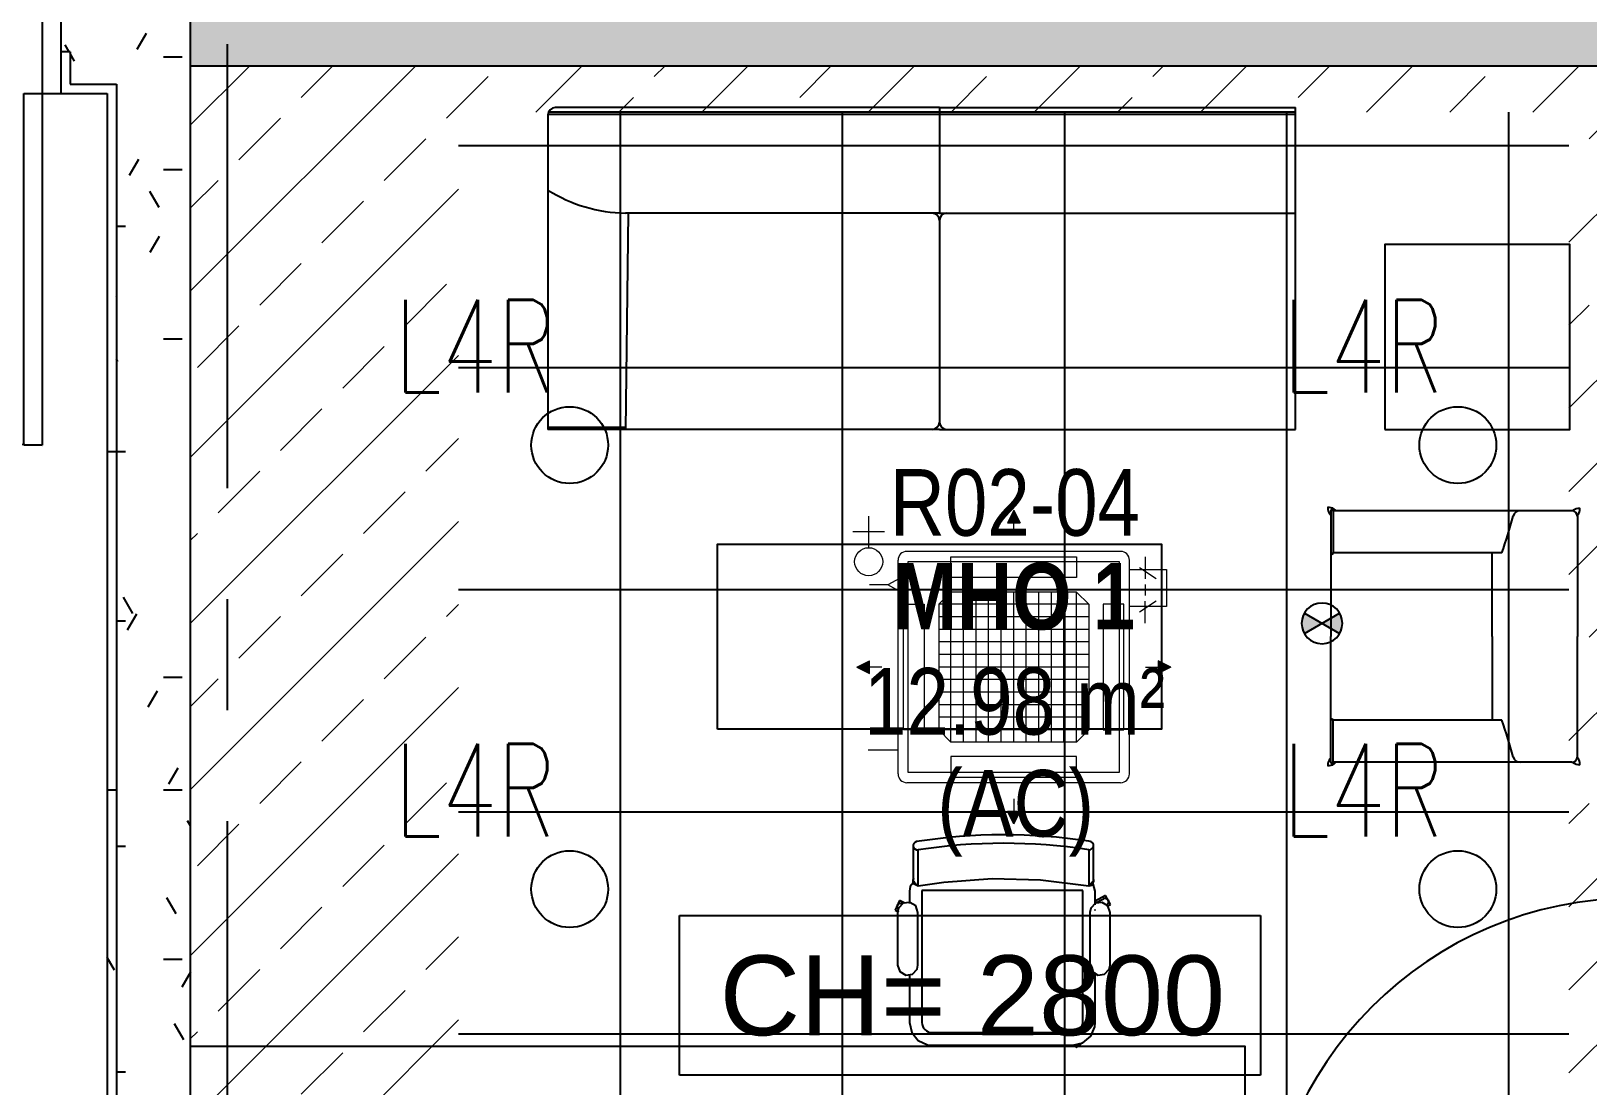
# Model space of a CAD drawing. Header units: millimetres. Extents: x -92759 to 184353, y -15225 to 86714.
# Drawn here: x 54571 to 58777, y 23384 to 26235 of the extents above; entities that cross this region are included whole.
import ezdxf

# ---------------------------------------------------------------- set-up
doc = ezdxf.new("R2010")
doc.units = ezdxf.units.MM
doc.linetypes.add('IDA - Grid Line', pattern=[2100, 1200, -300, 300, -300])
for name, color, linetype in [('0-1', 9, 'Continuous'), ('0-Motion Sensor', 1, 'Continuous'), ('A-_DOOR----_E', 8, 'Continuous'), ('A-_FURT----_E-1', 8, 'Continuous'), ('A-_ROOMNAME_A', 8, 'Continuous'), ('A-_WALL----_E', 8, 'Continuous'), ('A-_WALL----_H', 8, 'Continuous'), ('A-_WALL----_H-1', 9, 'Continuous'), ('A-_WALLPRTN_E', 8, 'Continuous'), ('A-PATT-CONC', 8, 'Continuous'), ('E-_LIGT----_E-', 3, 'Continuous'), ('E-legend', 1, 'Continuous'), ('HF Text', 7, 'Continuous'), ('M-_SANIFIXR_E', 9, 'Continuous'), ('M-ACMV_FCU', 5, 'Continuous'), ('PDF_M-_ACON----_E-N', 7, 'Continuous')]:
    doc.layers.add(name, color=color, linetype=linetype)
for name, color, linetype, lineweight in [('A--', 134, '500-1-RP', 25), ('HFI 9MM FPB', 94, 'Continuous', 5), ('M-ACMV_CDP', 190, 'DRAIN_PIPE', 25), ('M-ACMV_FCU-1', 86, 'Continuous', 9), ('M-ACMV_FCU-2', 86, 'Continuous', 9), ('M-ACMV_PWR', 1, 'REFRIGERANT', 25), ('M-ACMV_REF_PIPE', 134, '500-1-RP', 25), ('M-ACMV_VCD', 7, 'Continuous', 25)]:
    doc.layers.add(name, color=color, linetype=linetype, lineweight=lineweight)
doc.layers.add('S-_ANOTGRID_E-1', color=9, linetype='IDA - Grid Line', true_color=0x808080)
doc.styles.add('Arial Narrow_2', font='ARIALN.TTF', dxfattribs={"height": 225})
doc.styles.add('Arial Narrow_B_1', font='ARIALNB.TTF', dxfattribs={"height": 300})
doc.styles.add('Arial_4', font='arial.ttf', dxfattribs={"height": 1.8})
doc.styles.add('Simplex', font='simplex_.ttf', dxfattribs={"width": 0.7, "height": 450})
doc.styles.get("Standard").update_dxf_attribs({"font": 'arial.ttf'})
doc.linetypes.add('500-1-RP', pattern='A,0.75,-0.5,0.75,-0.5,0.75,-0.5,0.75,-1.7,["RP",Standard,S=1,R=0,X=-1,Y=-0.5],-1.7', length=7.9)
doc.linetypes.add('DRAIN_PIPE', pattern='A,0.5,-0.2,["D",Standard,S=0.1,R=0,X=-0.1,Y=-0.05],-0.25', length=0.95)
doc.linetypes.add('REFRIGERANT', pattern='A,15,-5.08,["R",Standard,S=2.54,R=0,X=-2.54,Y=-1.27],-5.08', length=25.16)
pattern_1 = [(0, (-11670.95, 40338.29), (609.6, 152.4), [50.292, -406.908, 50.292, -406.908, -2438.4]), (0, (-11670.95, 40338.29), (609.6, 152.4), [-914.4, 50.292, -864.108, 50.292, -406.908, -1066.8]), (0, (-11670.95, 40338.29), (609.6, 152.4), [-2286, 50.292, -254.508, 50.292, -711.708]), (120, (-11442.35, 40414.49), (-436.78227, 451.7291), [50.292, -406.908, 50.292, -406.908, -2438.4]), (120, (-11442.35, 40414.49), (-436.78227, 451.7291), [-914.4, 50.292, -864.108, 50.292, -406.908, -1066.8]), (120, (-11442.35, 40414.49), (-436.78227, 451.7291), [-2286, 50.292, -254.508, 50.292, -711.708]), (240, (-11366.15, 40719.29), (-172.81773, -604.1291), [50.292, -406.908, 50.292, -406.908, -2438.4]), (240, (-11366.15, 40719.29), (-172.81773, -604.1291), [-914.4, 50.292, -864.108, 50.292, -406.908, -1066.8]), (240, (-11366.15, 40719.29), (-172.81773, -604.1291), [-2286, 50.292, -254.508, 50.292, -711.708])]

# ---------------------------------------------------------------- blocks, each defined once
blk = doc.blocks.new('IDA - F - Double - Swing - 2000L X 2200H - MD-01-10522684-BLK8_RHH_2ND STOREY PLAN')
at = {"layer": 'A-_DOOR----_E'}
for p, q in [((-950, 1062.5), (-900, 1062.5)), ((-950, 112.5), (-950, 1062.5)), ((-900, 1062.5), (-900, 112.5)), ((950, 1062.5), (900, 1062.5)), ((900, 1062.5), (900, 112.5)), ((950, 112.5), (950, 1062.5)), ((-950, 112.5), (-1000, 112.5)), ((-900, 112.5), (-950, 112.5)), ((-950, -112.5), (-950, 112.5)), ((900, 112.5), (950, 112.5)), ((1000, 112.5), (950, 112.5)), ((950, 112.5), (950, -112.5)), ((-1000, -112.5), (-950, -112.5)), ((950, -112.5), (1000, -112.5))]:
    blk.add_line(p, q, dxfattribs=at)
for centre, start, end in [((-950, 112.5), 360, 90), ((-950, 112.5), 0, 90), ((950, 112.5), 90, 180), ((950, 112.5), 90, 180)]:
    blk.add_arc(centre, 950, start, end, dxfattribs=at)
blk = doc.blocks.new('IDA - F - Single - Swing1 - 1100L X 2200H -TD-03-10510367-BLK8_RHH_2ND STOREY PLAN')
at = {"layer": 'A-_DOOR----_E'}
for p, q in [((500, 1075), (450, 1075)), ((450, 1075), (450, 75)), ((500, 75), (500, 1075)), ((-500, 75), (-550, 75)), ((-500, -75), (-500, 75)), ((450, 75), (500, 75)), ((550, 75), (500, 75)), ((500, 75), (500, -75)), ((-550, -75), (-500, -75)), ((500, -75), (550, -75))]:
    blk.add_line(p, q, dxfattribs=at)
blk.add_arc((500, 75), 1000, 90, 180, dxfattribs=at)
blk = doc.blocks.new('Chair_ Swivel_ High Back1 - 600x600-5528244-TD_OP_1ST STY PLAN Copy 2')
at = {"layer": '0-1'}
for p, q in [((-195.8, 250.3), (-211, 237.2)), ((-206.5, 240.9), (-208.1, 239.1)), ((-208.1, 239.1), (-206.5, 240.9)), ((-188.7, 242), (-195.8, 250.3)), ((-195.3, 249.7), (-195.8, 250.3)), ((194.9, 243.8), (-186.1, 243.8)), ((-246.8, 183.1), (-246.8, 51.7)), ((-212.8, 183.1), (-212.8, -173.9)), ((-212.8, 183.1), (-212.8, -172.5)), ((194.9, 209.8), (-186.1, 209.8)), ((194.9, 209.8), (-186.1, 209.8)), ((221.7, -173.9), (221.7, 183.1)), ((221.7, -172.5), (221.7, 183.1)), ((255.6, 52), (255.6, 183.1)), ((-246.8, 50), (-246.8, 47.1)), ((-287, 27.4), (-287, -115)), ((-231.9, -115), (-231.9, 27.4)), ((232.4, 27.4), (232.4, -115)), ((287.4, -115), (287.4, 27.4)), ((-246.8, -120.4), (-246.8, -122.8)), ((281.9, -146.8), (293.8, -121.3)), ((293.8, -121.3), (284.2, -116.8)), ((293.8, -121.3), (293.1, -120.9)), ((-278.2, -130.4), (-288.1, -135.8)), ((-287.4, -135.4), (-288.1, -135.8)), ((-288.1, -135.8), (-274.7, -160.6)), ((-274.7, -160.6), (-246.6, -145.4)), ((-274.7, -160.6), (-274.1, -160.2)), ((-246.7, -139.9), (-268.9, -151.9)), ((-246.8, -135.6), (-246.8, -172.5)), ((255.6, -172.5), (255.6, -138.7)), ((267.5, -140.1), (281.9, -146.8)), ((272, -136.9), (275.5, -138.5)), ((281.2, -146.5), (281.9, -146.8)), ((284.7, -137.4), (282.6, -138.6)), ((287.7, -133.8), (286.5, -135.8)), ((288.5, -131.6), (287.7, -133.8)), ((-242.2, -203.9), (-242.2, -198.8)), ((-229.3, -284), (-229.3, -186)), ((-212.8, -173.9), (221.7, -173.9)), ((-211.5, -173.9), (220.3, -173.9)), ((232.3, -185.5), (232.3, -283.6)), ((245.2, -198.4), (245.2, -203.5))]:
    blk.add_line(p, q, dxfattribs=at)
at = {"layer": '0-1', "flags": 128}
for points in [[(-186.1, 243.8), (-213, 237.5), (-234.3, 220), (-245.6, 194.8), (-246.8, 183.1)], [(-196.8, 242.5), (-198.8, 243), (-200.8, 243.1), (-202.9, 242.8), (-204.8, 242), (-206.5, 240.9)], [(-206.5, 240.9), (-204.5, 242.2), (-202.2, 242.9), (-199.8, 243.1)], [(255.6, 183.1), (249.3, 210), (231.8, 231.3), (206.7, 242.6), (194.9, 243.8)], [(-231.9, 27.4), (-238, 44.7), (-253.7, 54.3), (-271.9, 51.9), (-284.6, 38.6), (-287, 27.4)], [(287.4, 27.4), (281.2, 44.7), (265.6, 54.3), (247.4, 51.9), (234.8, 38.5), (232.4, 27.4)], [(-287, -115), (-280.8, -132.4), (-265.1, -142), (-246.9, -139.6), (-234.3, -126.2), (-231.9, -115)], [(232.4, -115), (238.6, -132.4), (254.2, -141.9), (272.4, -139.5), (285, -126.2), (287.4, -115)], [(287.7, -133.8), (288.5, -131.6), (288.6, -129.2), (288.2, -127), (287.3, -124.8), (285.8, -123)], [(-278.3, -135.5), (-280, -137.1), (-281.4, -139), (-282.2, -141.1), (-282.5, -143.4), (-282.2, -145.7), (-281.3, -147.9)], [(-281.3, -147.9), (-282.2, -145.7), (-282.5, -143.4)], [(-275.9, -152.4), (-278.1, -151.4), (-279.9, -149.9), (-281.3, -147.9)], [(-281.3, -147.9), (-280.2, -149.6), (-278.7, -151), (-276.9, -152), (-274.9, -152.7), (-272.9, -152.9), (-270.8, -152.6), (-268.9, -151.9)], [(275.5, -138.5), (277.5, -139.1), (279.6, -139.2), (281.6, -138.9), (283.5, -138.2), (285.3, -137), (286.7, -135.5), (287.7, -133.8)], [(-246.8, -172.5), (-240.6, -192.5), (-235.3, -196.7)], [(-242.2, -198.8), (-236.3, -188), (-229.3, -185.9)], [(-242.2, -198.8), (-242.2, -205.2), (-242.2, -224.2), (-242.2, -255.7), (-242.2, -295.6)], [(-229.3, -185.9), (-99.1, -201.9), (32, -205.2), (162.8, -195.8), (232.3, -185.5)], [(232.3, -185.5), (243.1, -191.4), (245.2, -198.4)], [(241.8, -199.7), (253.2, -185.2), (255.6, -172.5)], [(245.2, -295.2), (245.2, -252.6), (245.2, -222), (245.2, -203.9), (245.2, -198.4)]]:
    blk.add_lwpolyline(points, dxfattribs=at)
at = {"layer": '0-1'}
for centre, radius, start, end in [((-200.3, 233.7), 9.47, 130.6127, 145.6127), ((-200.3, 233.7), 9.47, 130.6127, 145.6127), ((-200.3, 233.7), 9.47, 85.6127, 130.6127), ((-200.3, 233.7), 9.47, 115.6127, 130.6127), ((-186.1, 183.1), 26.7, 90, 180), ((-186.1, 183.1), 26.7, 90, 180), ((194.9, 183.1), 26.7, 360, 90), ((194.9, 183.1), 26.7, 360, 90), ((-273, -143.4), 9.47, 163.3873, 208.3873), ((-273, -143.4), 9.47, 193.3873, 208.3873), ((-273, -143.4), 9.47, 208.3873, 253.3873), ((-273, -143.4), 9.47, 208.3873, 223.3873), ((279.2, -129.8), 9.47, 290, 335), ((279.2, -129.8), 9.47, 320, 335), ((279.2, -129.8), 9.47, 335, 20), ((279.2, -129.8), 9.47, 335, 350), ((-211.5, -172.5), 1.35, 180, 270), ((220.3, -172.5), 1.35, 270, 360)]:
    blk.add_arc(centre, radius, start, end, dxfattribs=at)
for centre, major_axis, ratio, start_param, end_param in [((-229.3, -203.9), (12.9, 0), 0.99468, 1.872301, 3.403392), ((232.3, -203.5), (12.9, 0), 0.99468, 1.31634, 1.570796), ((232.3, -203.5), (12.9, 0), 0.99468, 6.072785, 7.345068), ((-229.3, -295.6), (-12.9, 0), 0.899459, 4.712389, 7.853982), ((0.2, 911.2), (1348.5, 0), 0.899459, 4.541367, 4.885303), ((232.3, -295.2), (12.9, 0), 0.899459, 5.054959, 7.853982), ((0.2, 911.2), (1373.9, 0), 0.899459, 4.544559, 4.885273)]:
    blk.add_ellipse(centre, major_axis=major_axis, ratio=ratio, start_param=start_param, end_param=end_param, dxfattribs=at)
blk = doc.blocks.new('sofa')
at = {"color": 8, "ltscale": 60}
for p, q in [((-311929, -140733.4), (-311929, -141583.4)), ((-309909, -140732.2), (-311928.9, -140732.2)), ((-309909, -140725.9), (-311927.5, -140725.9)), ((-310871.1, -140713.4), (-311909, -140713.4)), ((-310871.1, -140713.4), (-309909, -140713.4)), ((-310871.1, -140713.4), (-310871.1, -140998.6)), ((-310871.1, -140713.4), (-310871.1, -140998.6)), ((-309909, -141583.4), (-309909, -140713.4)), ((-311712, -140998.6), (-311719.6, -141583.4)), ((-310871.1, -140998.6), (-311719.6, -140998.6)), ((-310871.1, -140998.6), (-309909, -140998.6)), ((-310871.1, -141018.6), (-310871.1, -141563.4)), ((-310871.1, -141018.6), (-310871.1, -141563.4)), ((-311719.6, -141578.4), (-311929, -141578.4)), ((-310871.1, -141583.4), (-311929, -141583.4)), ((-310871.1, -141583.4), (-309909, -141583.4))]:
    blk.add_line(p, q, dxfattribs=at)
for centre, radius, start, end in [((-311909, -140733.4), 20, 90, 180), ((-311712.9, -140592.8), 405.9, 237.8397, 269.0592), ((-310891.1, -141018.6), 20, 0, 90), ((-310891.1, -141018.6), 20, 0, 90), ((-310851.1, -141018.6), 20, 90, 180), ((-310851.1, -141018.6), 20, 90, 180), ((-310891.1, -141563.4), 20, 270, 0), ((-310891.1, -141563.4), 20, 270, 0), ((-310851.1, -141563.4), 20, 180, 270), ((-310851.1, -141563.4), 20, 180, 270)]:
    blk.add_arc(centre, radius, start, end, dxfattribs=at)
blk = doc.blocks.new('armchair')
at = {"color": 8, "ltscale": 60}
for p, q in [((-313343.1, -137583.3), (-313018.1, -137583.3)), ((-312693.1, -137583.3), (-313018.1, -137583.3)), ((-313358.1, -137598.3), (-313358.1, -138243.3)), ((-312678.1, -137598.3), (-312678.1, -138243.3)), ((-313244.1, -137787.4), (-313244.1, -138243.3)), ((-312792.1, -137787.4), (-312792.1, -138243.3)), ((-313018.1, -137813.8), (-313244.1, -137813.8)), ((-313018.1, -137813.8), (-312792.1, -137813.8)), ((-313358.1, -138243.3), (-313244.1, -138243.3)), ((-313358.1, -138249.3), (-313018.1, -138249.3)), ((-312678.1, -138249.3), (-313018.1, -138249.3)), ((-312678.1, -138243.3), (-312792.1, -138243.3))]:
    blk.add_line(p, q, dxfattribs=at)
for centre, radius, start, end in [((-313363.9, -137577.3), 0.52, 92.0589, 177.9411), ((-313336.8, -137578.3), 27.7, 177.9411, 215.4541), ((-313363, -137604.5), 27.7, 54.5458, 92.0589), ((-313352.1, -137589.2), 8.92, 215.4541, 229.2061), ((-313343.1, -137598.3), 15, 90, 180), ((-313352.1, -137589.2), 8.92, 39.7668, 54.5458), ((-312693.1, -137598.3), 15, 0, 90), ((-312684.1, -137589.2), 8.92, 125.4542, 140.2332), ((-312673.2, -137604.5), 27.7, 87.9411, 125.4542), ((-312684.1, -137589.2), 8.92, 310.7939, 324.5459), ((-312699.4, -137578.3), 27.7, 324.5459, 2.0589), ((-312672.3, -137577.3), 0.52, 2.0589, 87.9411), ((-313338.1, -137737.9), 20, 180, 255.06), ((-313613.3, -138822.3), 1098.8, 70.3667, 75.7733), ((-312422.9, -138822.3), 1098.8, 104.2267, 109.6333), ((-312698.1, -137737.9), 20, 284.94, 0), ((-313339.6, -138256.1), 27.7, 145.0459, 182.5589), ((-313366.7, -138257.4), 0.52, 182.5589, 268.4411), ((-313366, -138230.2), 27.7, 268.4411, 305.9542), ((-313355, -138245.4), 8.92, 110.5099, 145.0459), ((-313358.1, -138246.3), 3, 90, 270), ((-313355, -138245.4), 8.92, 305.9542, 333.8442), ((-313244.1, -138246.3), 3, 270, 90), ((-312792.1, -138246.3), 3, 90, 270), ((-312681.2, -138245.4), 8.92, 206.1558, 234.0458), ((-312670.2, -138230.2), 27.7, 234.0458, 271.5589), ((-312681.2, -138245.4), 8.92, 34.9541, 69.4901), ((-312678.1, -138246.3), 3, 270, 90), ((-312696.6, -138256.1), 27.7, 357.4411, 34.9541), ((-312669.5, -138257.4), 0.52, 271.5589, 357.4411)]:
    blk.add_arc(centre, radius, start, end, dxfattribs=at)
blk = doc.blocks.new('1599_FURN_RHH_BLK8 _NEW__2ND STY_dwg-10261561-BLK8_RHH_2ND STOREY PLAN')
at = {"layer": '0-1'}
blk.add_lwpolyline([(-32072.3, -54182.9), (-31572.3, -54182.9), (-31572.3, -53682.9), (-32072.3, -53682.9)], close=True, dxfattribs=at)
for points in [[(-33875.7, -54992.5), (-33875.7, -54492.5), (-32675.7, -54492.5), (-32675.7, -54992.5), (-33875.7, -54992.5)], [(-32449.8, -56450.1), (-32449.8, -55850.1), (-35299.8, -55850.1)]]:
    blk.add_lwpolyline(points, dxfattribs=at)
blk.add_blockref('sofa', (277595.4, 87400.5), dxfattribs=at)
at = {"layer": '0-1', "rotation": 270}
blk.add_blockref('armchair', (106031.5, -367760.6), dxfattribs=at)
at = {"layer": 'A-_FURT----_E-1', "rotation": 180}
blk.add_blockref('Chair_ Swivel_ High Back1 - 600x600-5528244-TD_OP_1ST STY PLAN Copy 2', (-33101.3, -55603), dxfattribs=at)
blk = doc.blocks.new('A$C3019c3af')
at = {"layer": 'A-_WALL----_H'}
h = blk.add_hatch(dxfattribs=at)
h.set_pattern_fill('FP_11', color=256, style=0, pattern_type=2)
h.set_pattern_definition([(0, (-11670.95, 40338.3), (1219.2, 304.8), [50.292, -864.108, 50.292, -864.108, -4876.8]), (0, (-11670.95, 40338.3), (1219.2, 304.8), [-1828.8, 50.292, -1778.508, 50.292, -864.108, -2133.6]), (0, (-11670.95, 40338.3), (1219.2, 304.8), [-4572, 50.292, -559.308, 50.292, -1473.708]), (120, (-11213.75, 40490.7), (-873.5645, 903.4582), [50.292, -864.108, 50.292, -864.108, -4876.8]), (120, (-11213.75, 40490.7), (-873.5645, 903.4582), [-1828.8, 50.292, -1778.508, 50.292, -864.108, -2133.6]), (120, (-11213.75, 40490.7), (-873.5645, 903.4582), [-4572, 50.292, -559.308, 50.292, -1473.708]), (240, (-11061.35, 41100.3), (-345.6355, -1208.2582), [50.292, -864.108, 50.292, -864.108, -4876.8]), (240, (-11061.35, 41100.3), (-345.6355, -1208.2582), [-1828.8, 50.292, -1778.508, 50.292, -864.108, -2133.6]), (240, (-11061.35, 41100.3), (-345.6355, -1208.2582), [-4572, 50.292, -559.308, 50.292, -1473.708])])
h.paths.add_polyline_path([(-27900, -19025), (-27900, -13175), (-27812.5, -13175), (-27812.5, -13150), (-27925, -13150), (-27925, -19025)])
h.paths.add_polyline_path([(-27900, -10920), (-27900, -6675), (-27925, -6675), (-27925, -10920)])
at = {"layer": 'A-_WALL----_H-1'}
h = blk.add_hatch(dxfattribs=at)
h.set_pattern_fill('FP_8', color=256, style=0, pattern_type=2)
h.set_pattern_definition(pattern_1)
h.paths.add_polyline_path([(-27700, -6650), (-27700, -6450), (-28050, -6450), (-28050, -6562.5), (-28025, -6562.5), (-28025, -6650), (-27900, -6650)])
h.paths.add_polyline_path([(-30075, -6650), (-30075, -6562.5), (-30050, -6562.5), (-30050, -6450), (-30400, -6450), (-30400, -6650)])
h = blk.add_hatch(dxfattribs=at)
h.set_pattern_fill('FP_8', color=256, style=0, pattern_type=2)
h.set_pattern_definition(pattern_1)
h.paths.add_polyline_path([(-10507.7, -6600), (-7650, -6600), (-7650, -6450), (-27700, -6450), (-27700, -6600), (-15350, -6600)])
h = blk.add_hatch(dxfattribs=at)
h.set_pattern_fill('FP_8', color=256, style=0, pattern_type=2)
h.set_pattern_definition(pattern_1)
h.paths.add_polyline_path([(-27812.5, -18825), (-27700, -18825), (-27700, -18750), (-27900, -18750), (-27900, -18825)])
h.paths.add_polyline_path([(-27900, -18150), (-27700, -18150), (-27700, -13150), (-27812.5, -13150), (-27812.5, -13175), (-27900, -13175), (-27900, -17876.8)])
h.paths.add_polyline_path([(-27700, -10920), (-27700, -10000), (-27900, -10000), (-27900, -10920)])
h.paths.add_polyline_path([(-27900, -9400), (-27700, -9400), (-27700, -6650), (-27900, -6650), (-27900, -9118.1)])
at = {"layer": 'A-_WALL----_E'}
for p, q in [((-28050, -6450), (-28050, -6675)), ((-27700, -9400), (-27700, -6450)), ((-28025, -6562.5), (-28050, -6562.5)), ((-28025, -6562.5), (-28025, -6650)), ((-28050, -6675), (-27925, -6675)), ((-28025, -6650), (-27900, -6650)), ((-27925, -6675), (-27925, -10920)), ((-27900, -6650), (-27900, -10920))]:
    blk.add_line(p, q, dxfattribs=at)
at = {"layer": 'A-_WALLPRTN_E'}
blk.add_line((-27700, -6600), (-23650, -6600), dxfattribs=at)
at = {"layer": 'S-_ANOTGRID_E-1'}
blk.add_line((-27600, -20341.4), (-27600, 52351.8), dxfattribs=at)
at = {"layer": 'A-_DOOR----_E', "rotation": 180}
blk.add_blockref('IDA - F - Double - Swing - 2000L X 2200H - MD-01-10522684-BLK8_RHH_2ND STOREY PLAN', (-29050, -6562.5), dxfattribs=at)
at = {"layer": 'A-_DOOR----_E'}
blk.add_blockref('IDA - F - Single - Swing1 - 1100L X 2200H -TD-03-10510367-BLK8_RHH_2ND STOREY PLAN', (-24300, -9925), dxfattribs=at)
at = {"layer": 'M-_SANIFIXR_E'}
blk.add_blockref('1599_FURN_RHH_BLK8 _NEW__2ND STY_dwg-10261561-BLK8_RHH_2ND STOREY PLAN', (7599.8, 46600.1), dxfattribs=at)
at = {"layer": 'A-_ROOMNAME_A', "char_height": 180, "attachment_point": 1}
for s, insert, width, style in [('R02-04', (-25809.9, -7690), 853.797, 'Arial Narrow_2'), ('MHO 1', (-25800.1, -7943.4), 829.747, 'Arial Narrow_B_1'), ('12.98 m²', (-25879.6, -8227.5), 1022.152, 'Arial Narrow_2'), ('(AC)', (-25681.6, -8503.1), 541.139, 'Arial Narrow_2')]:
    blk.add_mtext(s, dxfattribs=dict(at, insert=insert, width=width, style=style))
blk = doc.blocks.new('RCP_B8L2')
at = {"layer": 'A-PATT-CONC'}
h = blk.add_hatch(dxfattribs=at)
h.set_pattern_fill('ANSI37', color=256, scale=189, angle=45)
h.set_pattern_definition([(90, (-393893.07, -194302.3), (-600.075, 0), []), (180, (-393893.07, -194302.3), (-6e-14, -600.075), [])])
h.paths.add_polyline_path([(-396893.1, -194302.3), (-393893.1, -194302.3), (-393893.1, -197302.3), (-396893.1, -197302.3)])
at = {"layer": 'HFI 9MM FPB'}
h = blk.add_hatch(dxfattribs=at)
h.set_pattern_fill('ANSI33', color=256, scale=50)
h.set_pattern_definition([(45, (-381589.02, -647239), (-224.5064, 224.5064), []), (45, (-381364.5, -647239), (-224.5064, 224.5064), [158.75, -79.375])])
h.paths.add_polyline_path([(-397618.1, -194177.3), (-393568.1, -194177.3), (-393568.1, -197427.3), (-397218.1, -197427.3), (-397218.1, -196977.3), (-397618.1, -196977.3)])
h.paths.add_polyline_path([(-396893.1, -194302.3), (-393893.1, -194302.3), (-393893.1, -197302.3), (-396893.1, -197302.3)], flags=16)
at = {"layer": 'HF Text', "insert": (-396188, -196581.5), "char_height": 215.85, "width": 1353.585, "attachment_point": 1, "style": 'Arial_4', "bg_fill": 16, "box_fill_scale": 1.5, "bg_fill_color": 256, "bg_fill_transparency": 0}
blk.add_mtext('CH= 2800', dxfattribs=at)
blk = doc.blocks.new('A$C020d881d')
at = {"layer": 'E-legend', "lineweight": 25}
blk.add_circle((818.7, 172), 103.8, dxfattribs=at)
at = {"layer": 'E-legend', "lineweight": 25, "style": 'Simplex', "width": 0.7}
blk.add_text('L4R', height=250, dxfattribs=at).set_placement((345.2, 314.3))
blk = doc.blocks.new('Motion Sensor')
at = {"layer": 'E-legend', "lineweight": 25}
h = blk.add_hatch(color=256, dxfattribs=at)
h.dxf.hatch_style = 1
h.paths.add_polyline_path([(10021, -17121.6), (9973.3, -17094.1, 0.131652), (9965.9, -17121.6, 0.131652), (9973.3, -17149.1)])
h = blk.add_hatch(color=256, dxfattribs=at)
h.dxf.hatch_style = 1
h.paths.add_polyline_path([(10068.6, -17094.1), (10021, -17121.6), (10068.6, -17149.1, 0.131652), (10076, -17121.6, 0.131652)])
for p, q in [((9973.3, -17094.1), (10068.6, -17149.1)), ((9973.3, -17149.1), (10068.6, -17094.1))]:
    blk.add_line(p, q, dxfattribs=at)
blk.add_circle((10021, -17121.6), 55, dxfattribs=at)
blk = doc.blocks.new('EL_B8_L2_R4')
at = {"layer": '0-Motion Sensor', "xscale": -1, "rotation": 180}
blk.add_blockref('Motion Sensor', (-42263.1, -71828.4), dxfattribs=at)
at = {"layer": 'E-_LIGT----_E-', "ltscale": 0.5}
for p in [(-35093.7, -54397), (-32693.7, -54397), (-35093.7, -55597), (-32693.7, -55597)]:
    blk.add_blockref('A$C020d881d', p, dxfattribs=at)
blk = doc.blocks.new('A$C7208cd76')
at = {"layer": 'M-ACMV_FCU', "lineweight": 5}
h = blk.add_hatch(color=256, dxfattribs=at)
h.dxf.hatch_style = 1
h.paths.add_polyline_path([(0, 424.1), (-17, 390.2), (17, 390.2)])
h = blk.add_hatch(color=256, dxfattribs=at)
h.dxf.hatch_style = 1
h.paths.add_polyline_path([(-424.1, 0), (-390.2, -17), (-390.2, 17)])
h = blk.add_hatch(color=256, dxfattribs=at)
h.dxf.hatch_style = 1
h.paths.add_polyline_path([(424.1, 0), (390.2, 17), (390.2, -17)])
h = blk.add_hatch(color=256, dxfattribs=at)
h.dxf.hatch_style = 1
h.paths.add_polyline_path([(0, -424.1), (17, -390.2), (-17, -390.2)])
for p, q in [((0, 424.1), (-17, 390.2)), ((0, 424.1), (17, 390.2)), ((-17, 390.2), (17, 390.2)), ((0, 356.2), (0, 390.2)), ((288.8, 312.5), (-288.8, 312.5)), ((288.9, 312.6), (288.9, 312.6)), ((-312.5, 288.8), (-312.5, -288.8)), ((312.5, 288.8), (312.5, -288.8)), ((312.6, 288.9), (312.6, 288.9)), ((-202.6, 169.6), (-169.6, 202.6)), ((-202.6, 169.6), (-202.6, -169.6)), ((202.6, 169.6), (-202.6, 169.6)), ((-169.6, 202.6), (169.6, 202.6)), ((-169.6, 202.6), (-169.6, -202.6)), ((-135.7, 202.6), (-135.7, -202.6)), ((-101.8, 202.6), (-101.8, -202.6)), ((-67.9, 202.6), (-67.9, -202.6)), ((-33.9, 202.6), (-33.9, -202.6)), ((0, 202.6), (0, -202.6)), ((33.9, 202.6), (33.9, -202.6)), ((67.9, 202.6), (67.9, -202.6)), ((101.8, 202.6), (101.8, -202.6)), ((135.7, 202.6), (135.7, -202.6)), ((169.6, 202.6), (202.6, 169.6)), ((169.6, 202.6), (169.6, -202.6)), ((202.6, 169.6), (202.6, -169.6)), ((202.6, 135.7), (-202.6, 135.7)), ((202.6, 101.8), (-202.6, 101.8)), ((202.6, 67.9), (-202.6, 67.9)), ((-424.1, 0), (-390.2, 17)), ((-424.1, 0), (-390.2, -17)), ((-390.2, -17), (-390.2, 17)), ((-356.2, 0), (-390.2, 0)), ((202.6, 33.9), (-202.6, 33.9)), ((202.6, 0), (-202.6, 0)), ((356.2, 0), (390.2, 0)), ((390.2, 17), (390.2, -17)), ((424.1, 0), (390.2, 17)), ((424.1, 0), (390.2, -17)), ((202.6, -33.9), (-202.6, -33.9)), ((202.6, -67.9), (-202.6, -67.9)), ((202.6, -101.8), (-202.6, -101.8)), ((202.6, -135.7), (-202.6, -135.7)), ((-169.6, -202.6), (-202.6, -169.6)), ((202.6, -169.6), (-202.6, -169.6)), ((-169.6, -202.6), (169.6, -202.6)), ((169.6, -202.6), (202.6, -169.6)), ((288.8, -312.5), (-288.8, -312.5)), ((0, -356.2), (0, -390.2)), ((17, -390.2), (-17, -390.2)), ((0, -424.1), (-17, -390.2)), ((0, -424.1), (17, -390.2))]:
    blk.add_line(p, q, dxfattribs=at)
for points in [[(-169.6, 241.6), (169.6, 241.6), (169.6, 297.9), (-169.6, 297.9)], [(285, 285), (285, -285), (-285, -285), (-285, 285)], [(-241.6, 169.6), (-241.6, -169.6), (-297.9, -169.6), (-297.9, 169.6)], [(241.6, 169.6), (241.6, -169.6), (297.9, -169.6), (297.9, 169.6)], [(-169.6, -241.6), (169.6, -241.6), (169.6, -297.9), (-169.6, -297.9)]]:
    blk.add_lwpolyline(points, close=True, dxfattribs=at)
for centre, start, end in [((-288.8, 288.8), 90, 180), ((288.8, 288.8), 0, 90), ((-288.8, -288.8), 180, 270), ((288.8, -288.8), 270, 0)]:
    blk.add_arc(centre, 23.7, start, end, dxfattribs=at)
blk = doc.blocks.new('A$C49267d6b')
at = {"layer": 'PDF_M-_ACON----_E-N', "lineweight": 0}
for p, q in [((0, 127), (0, 76.2)), ((-25.4, 76.2), (12.7, 101.6)), ((0, 63.5), (0, 38.1)), ((-25.4, 25.4), (12.7, 0)), ((0, -25.4), (0, 25.4))]:
    blk.add_line(p, q, dxfattribs=at)
blk = doc.blocks.new('A$C81577ca4')
at = {"layer": 'A--', "lineweight": 0, "ltscale": 0.75}
for p, q in [((-36, -125), (-86, -125)), ((19, -95), (-36, -125)), ((19, -155), (-36, -125))]:
    blk.add_line(p, q, dxfattribs=at)
blk = doc.blocks.new('SSO')
at = {"layer": 'M-ACMV_PWR', "linetype": 'ByBlock', "lineweight": 5}
for p, q in [((1064770.3, 20778.3), (1064770.3, 20878.3)), ((1064820.3, 20828.3), (1064720.3, 20828.3))]:
    blk.add_line(p, q, dxfattribs=at)
blk.add_circle((1064770.3, 20733.6), 44.6, dxfattribs=at)
blk.add_circle((1064770.3, 20733.6), 44.6, dxfattribs=at)
blk = doc.blocks.new('FCU-2_mini cassette')
at = {"layer": 'M-ACMV_CDP', "lineweight": 5}
blk.add_line((240311.9, -39528.1), (240311.9, -39608.6), dxfattribs=at)
at = {"layer": 'M-ACMV_VCD', "lineweight": 5}
blk.add_lwpolyline([(239824.1, -38903.1), (239824.1, -38803.1), (239924.1, -38803.1), (239924.1, -38903.1)], close=True, dxfattribs=at)
at = {"layer": 'M-ACMV_FCU', "lineweight": 5}
blk.add_blockref('A$C7208cd76', (240087.3, -39215.6), dxfattribs=at)
at = {"layer": 'M-ACMV_PWR', "color": 1, "linetype": 'ByBlock', "lineweight": 5, "xscale": 0.8500000000000222, "yscale": 0.8500000000000222, "zscale": 0.8500000000000222, "rotation": 90}
blk.add_blockref('SSO', (257426.2, -944662.3), dxfattribs=at)
at = {"layer": 'M-ACMV_REF_PIPE', "lineweight": 5, "rotation": 90}
blk.add_blockref('A$C81577ca4', (239740.3, -39519.6), dxfattribs=at)
at = {"layer": 'M-ACMV_VCD', "lineweight": 5, "xscale": -1.181061443391948, "yscale": 1.181061443391948, "zscale": 1.181061443391948, "rotation": 90}
blk.add_blockref('A$C49267d6b', (239939.1, -38860.6), dxfattribs=at)
blk = doc.blocks.new('ACMV_B8_L2')
at = {"layer": 'M-ACMV_FCU-2', "rotation": 270}
blk.add_blockref('FCU-2_mini cassette', (157105.2, 158887.7), dxfattribs=at)

msp = doc.modelspace()

# ---------------------------------------------------------------- block references
at = {"layer": '0-1'}
msp.add_blockref('A$C3019c3af', (82701.1, 32741.2), dxfattribs=at)
at = {"layer": 'A-PATT-CONC'}
msp.add_blockref('RCP_B8L2', (452619.1, 220318.5), dxfattribs=at)
at = {"layer": 'E-legend', "color": 7}
msp.add_blockref('EL_B8_L2_R4', (90301.1, 79341.2), dxfattribs=at)
at = {"layer": 'M-ACMV_FCU-1'}
msp.add_blockref('ACMV_B8_L2', (-60663.6, 105715.9), dxfattribs=at)

doc.saveas('drawing.dxf')
